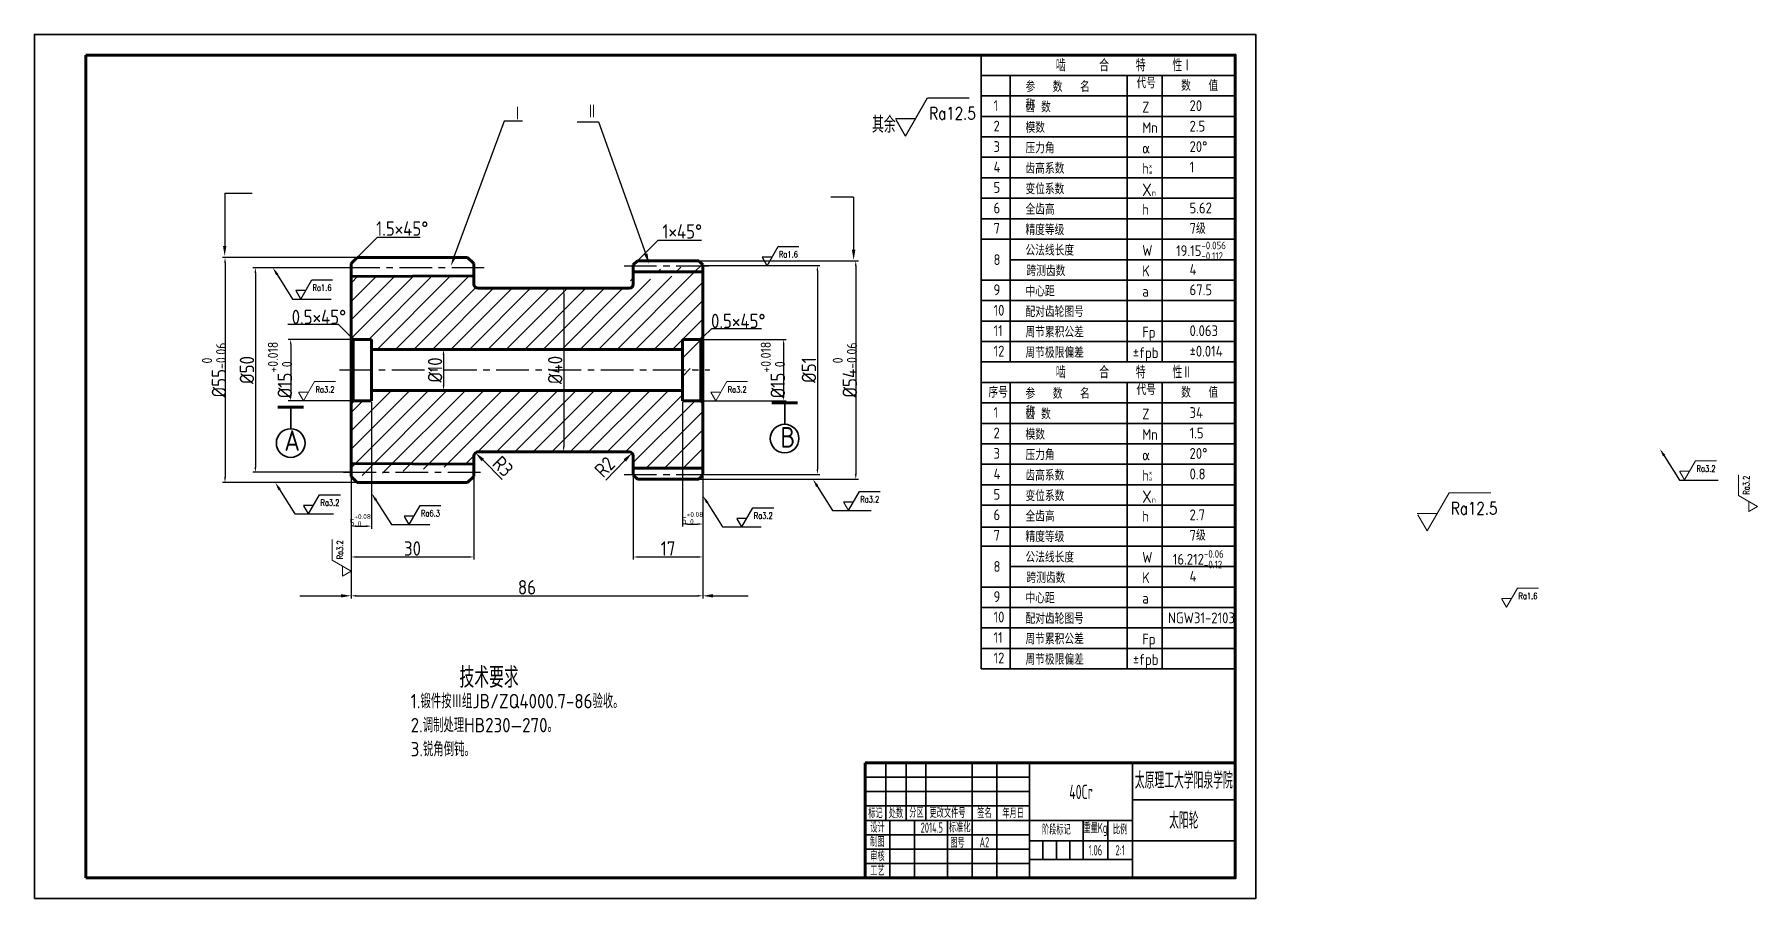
# Model space of a CAD drawing. Header units: millimetres. Extents: x -127 to 1462, y -19 to 409.
# Drawn here: x 624 to 1462, y -19 to 401 of the extents above; entities that cross this region are included whole.
import ezdxf
from ezdxf import colors
from ezdxf.entities.mleader import LeaderData, LeaderLine
from ezdxf.math import Vec2, Vec3

# ---------------------------------------------------------------- set-up
doc = ezdxf.new("R2010")
doc.units = ezdxf.units.MM
doc.header["$LTSCALE"] = 0.5
doc.linetypes.add('CENTER', pattern=[50.8, 31.75, -6.35, 6.35, -6.35])
for name, color, linetype in [('2细线层', 4, 'Continuous'), ('中心线', 1, 'CENTER'), ('剖面线', 2, 'Continuous'), ('标注线', 3, 'Continuous'), ('细实线层', 7, 'Continuous')]:
    doc.layers.add(name, color=color, linetype=linetype)
for name, color, linetype, lineweight in [('图层2', 7, 'Continuous', 9), ('粗实线', 6, 'Continuous', 70), ('细实线', 6, 'Continuous', 35), ('轮廓', 7, 'Continuous', 50)]:
    doc.layers.add(name, color=color, linetype=linetype, lineweight=lineweight)
doc.styles.add('biaozhu', font='gbenor.shx', dxfattribs={"height": 3.5, "bigfont": 'gbcbig.shx'})
doc.styles.add('gbcbig1', font='gbenor.shx', dxfattribs={"width": 0.7, "height": 5, "bigfont": 'gbcbig.shx'})
doc.styles.add('TH_GBDIM', font='romans.shx', dxfattribs={"width": 0.8, "bigfont": 'gbcbig.shx'})
doc.dimstyles.new('ISO-25', dxfattribs={"dimtxt": 3.5, "dimasz": 2.5, "dimexe": 1.25, "dimexo": 0.625, "dimtad": 1, "dimtxsty": 'biaozhu', "dimcen": 2.5, "dimadec": 0, "dimazin": 0, "dimtfac": 1, "dimtmove": 0, "dimatfit": 3, "dimfxl": 1, "dimarcsym": 0})
pattern_1 = [(45, (539.084, -146.5976), (-4.49013, 4.49013), [])]

# ---------------------------------------------------------------- blocks, each defined once
blk = doc.blocks.new('*D1')
at = {"layer": 'Defpoints', "color": 0, "transparency": 16777216}
for p in [(822.65, 248.37), (822.65, 228.48), (822.72, 228.48)]:
    blk.add_point(p, dxfattribs=at)
at = {"layer": '标注线', "color": 0, "lineweight": -2, "transparency": 16777216}
for p, q in [((822.72, 245.87), (822.72, 230.98)), ((823.27, 248.37), (823.97, 248.37)), ((823.27, 228.48), (823.97, 228.48))]:
    blk.add_line(p, q, dxfattribs=at)
at = {"layer": '标注线', "color": 0, "transparency": 16777216}
for points in [[(822.3, 245.87), (823.13, 245.87), (822.72, 248.37)], [(822.3, 230.98), (823.13, 230.98), (822.72, 228.48)]]:
    blk.add_solid(points, dxfattribs=at)
at = {"layer": '标注线', "color": 0, "transparency": 16777216, "insert": (818.59, 238.42), "char_height": 3.5, "attachment_point": 5, "rotation": 90, "style": 'biaozhu'}
blk.add_mtext('{\\H2x;%%C10}', dxfattribs=at)
blk = doc.blocks.new('*D2')
at = {"layer": 'Defpoints', "color": 0, "transparency": 16777216}
for p in [(885.55, 278.15), (881.14, 198.63), (885.55, 198.63)]:
    blk.add_point(p, dxfattribs=at)
at = {"layer": '标注线', "color": 0, "lineweight": -2, "transparency": 16777216}
for p, q in [((884.92, 278.15), (879.89, 278.15)), ((881.14, 275.65), (881.14, 201.13)), ((884.92, 198.63), (879.89, 198.63))]:
    blk.add_line(p, q, dxfattribs=at)
at = {"layer": '标注线', "color": 0, "transparency": 16777216}
for points in [[(880.72, 275.65), (881.55, 275.65), (881.14, 278.15)], [(880.72, 201.13), (881.55, 201.13), (881.14, 198.63)]]:
    blk.add_solid(points, dxfattribs=at)
at = {"layer": '标注线', "color": 0, "transparency": 16777216, "insert": (877.01, 238.39), "char_height": 3.5, "attachment_point": 5, "rotation": 90, "style": 'biaozhu'}
blk.add_mtext('{\\H2x;%%C40}', dxfattribs=at)
blk = doc.blocks.new('*D3')
at = {"layer": 'Defpoints', "color": 0, "transparency": 16777216}
for p in [(780.77, 293.1), (716.43, 183.67), (780.77, 183.67)]:
    blk.add_point(p, dxfattribs=at)
at = {"layer": '标注线', "color": 0, "lineweight": -2, "transparency": 16777216}
for p, q in [((780.15, 293.1), (715.18, 293.1)), ((716.43, 290.6), (716.43, 186.17)), ((780.15, 183.67), (715.18, 183.67))]:
    blk.add_line(p, q, dxfattribs=at)
at = {"layer": '标注线', "color": 0, "transparency": 16777216}
for points in [[(716.01, 290.6), (716.84, 290.6), (716.43, 293.1)], [(716.01, 186.17), (716.84, 186.17), (716.43, 183.67)]]:
    blk.add_solid(points, dxfattribs=at)
at = {"layer": '标注线', "color": 0, "transparency": 16777216, "insert": (711.11, 238.39), "char_height": 3.5, "attachment_point": 5, "rotation": 90, "style": 'biaozhu'}
blk.add_mtext('{\\H2x;%%C55\\H0.7x;\\S 0^ -0.06;}', dxfattribs=at)
blk = doc.blocks.new('*D4')
at = {"layer": 'Defpoints', "color": 0, "transparency": 16777216}
for p in [(777.77, 288.13), (731.21, 188.68), (777.77, 188.68)]:
    blk.add_point(p, dxfattribs=at)
at = {"layer": '标注线', "color": 0, "lineweight": -2, "transparency": 16777216}
for p, q in [((777.15, 288.13), (729.96, 288.13)), ((731.21, 285.63), (731.21, 191.18)), ((777.15, 188.68), (729.96, 188.68))]:
    blk.add_line(p, q, dxfattribs=at)
at = {"layer": '标注线', "color": 0, "transparency": 16777216}
for points in [[(730.8, 285.63), (731.63, 285.63), (731.21, 288.13)], [(730.8, 191.18), (731.63, 191.18), (731.21, 188.68)]]:
    blk.add_solid(points, dxfattribs=at)
at = {"layer": '标注线', "color": 0, "transparency": 16777216, "insert": (727.09, 238.41), "char_height": 3.5, "attachment_point": 5, "rotation": 90, "style": 'biaozhu'}
blk.add_mtext('{\\H2x;%%C50}', dxfattribs=at)
blk = doc.blocks.new('*D5')
at = {"layer": 'Defpoints', "color": 0, "transparency": 16777216}
for p in [(778.76, 253.31), (748.37, 223.47), (778.76, 223.47)]:
    blk.add_point(p, dxfattribs=at)
at = {"layer": '标注线', "color": 0, "lineweight": -2, "transparency": 16777216}
for p, q in [((778.14, 253.31), (747.12, 253.31)), ((748.37, 250.81), (748.37, 225.97)), ((778.14, 223.47), (747.12, 223.47))]:
    blk.add_line(p, q, dxfattribs=at)
at = {"layer": '标注线', "color": 0, "transparency": 16777216}
for points in [[(747.95, 250.81), (748.79, 250.81), (748.37, 253.31)], [(747.95, 225.97), (748.79, 225.97), (748.37, 223.47)]]:
    blk.add_solid(points, dxfattribs=at)
at = {"layer": '标注线', "color": 0, "transparency": 16777216, "insert": (743.15, 238.39), "char_height": 3.5, "attachment_point": 5, "rotation": 90, "style": 'biaozhu'}
blk.add_mtext('{\\H2x;%%C15\\H0.7x;\\S+0.018^  0;}', dxfattribs=at)
blk = doc.blocks.new('*D6')
at = {"layer": 'Defpoints', "color": 0, "transparency": 16777216}
for p in [(777.77, 186.67), (837.46, 186.67), (837.46, 147.51)]:
    blk.add_point(p, dxfattribs=at)
at = {"layer": '标注线', "color": 0, "lineweight": -2, "transparency": 16777216}
for p, q in [((777.77, 186.05), (777.77, 146.26)), ((837.46, 186.05), (837.46, 146.26)), ((780.27, 147.51), (834.96, 147.51))]:
    blk.add_line(p, q, dxfattribs=at)
at = {"layer": '标注线', "color": 0, "transparency": 16777216}
for points in [[(780.27, 147.93), (780.27, 147.1), (777.77, 147.51)], [(834.96, 147.93), (834.96, 147.1), (837.46, 147.51)]]:
    blk.add_solid(points, dxfattribs=at)
at = {"layer": '标注线', "color": 0, "transparency": 16777216, "insert": (807.62, 151.64), "char_height": 3.5, "attachment_point": 5, "style": 'biaozhu'}
blk.add_mtext('{\\H2x;30}', dxfattribs=at)
blk = doc.blocks.new('*D7')
at = {"layer": 'Defpoints', "color": 0, "transparency": 16777216}
for p in [(787.72, 223.47), (777.77, 186.67), (787.72, 162.5)]:
    blk.add_point(p, dxfattribs=at)
at = {"layer": '标注线', "color": 0, "lineweight": -2, "transparency": 16777216}
for p, q in [((787.72, 222.84), (787.72, 161.25)), ((777.77, 186.05), (777.77, 161.25)), ((780.27, 162.5), (785.22, 162.5))]:
    blk.add_line(p, q, dxfattribs=at)
at = {"layer": '标注线', "color": 0, "transparency": 16777216}
for points in [[(780.27, 162.92), (780.27, 162.09), (777.77, 162.5)], [(785.22, 162.92), (785.22, 162.09), (787.72, 162.5)]]:
    blk.add_solid(points, dxfattribs=at)
at = {"layer": '标注线', "color": 0, "transparency": 16777216, "insert": (782.26, 165.43), "char_height": 3.5, "attachment_point": 5, "style": 'biaozhu'}
blk.add_mtext('5{\\H0.7x;\\S+0.08^  0;}', dxfattribs=at)
blk = doc.blocks.new('*D8')
at = {"layer": 'Defpoints', "color": 0, "transparency": 16777216}
for p in [(777.77, 186.67), (948.84, 187.27), (948.84, 128.64)]:
    blk.add_point(p, dxfattribs=at)
at = {"layer": '标注线', "color": 0, "lineweight": -2, "transparency": 16777216}
for p, q in [((777.77, 186.05), (777.77, 127.39)), ((948.84, 186.65), (948.84, 127.39)), ((780.27, 128.64), (946.34, 128.64))]:
    blk.add_line(p, q, dxfattribs=at)
at = {"layer": '标注线', "color": 0, "transparency": 16777216}
for points in [[(780.27, 129.06), (780.27, 128.22), (777.77, 128.64)], [(946.34, 129.06), (946.34, 128.22), (948.84, 128.64)]]:
    blk.add_solid(points, dxfattribs=at)
at = {"layer": '标注线', "color": 0, "transparency": 16777216, "insert": (863.3, 132.77), "char_height": 3.5, "attachment_point": 5, "style": 'biaozhu'}
blk.add_mtext('{\\H2x;86}', dxfattribs=at)
blk = doc.blocks.new('*D9')
at = {"layer": 'Defpoints', "color": 0, "transparency": 16777216}
for p in [(915, 187.66), (948.84, 187.27), (948.84, 147.51)]:
    blk.add_point(p, dxfattribs=at)
at = {"layer": '标注线', "color": 0, "lineweight": -2, "transparency": 16777216}
for p, q in [((915, 187.03), (915, 146.26)), ((948.84, 186.65), (948.84, 146.26)), ((917.5, 147.51), (946.34, 147.51))]:
    blk.add_line(p, q, dxfattribs=at)
at = {"layer": '标注线', "color": 0, "transparency": 16777216}
for points in [[(917.5, 147.93), (917.5, 147.1), (915, 147.51)], [(946.34, 147.93), (946.34, 147.1), (948.84, 147.51)]]:
    blk.add_solid(points, dxfattribs=at)
at = {"layer": '标注线', "color": 0, "transparency": 16777216, "insert": (931.92, 151.64), "char_height": 3.5, "attachment_point": 5, "style": 'biaozhu'}
blk.add_mtext('{\\H2x;17}', dxfattribs=at)
blk = doc.blocks.new('*D10')
at = {"layer": 'Defpoints', "color": 0, "transparency": 16777216}
for p in [(938.89, 223.47), (948.84, 187.27), (948.84, 163.53)]:
    blk.add_point(p, dxfattribs=at)
at = {"layer": '标注线', "color": 0, "lineweight": -2, "transparency": 16777216}
for p, q in [((938.89, 222.84), (938.89, 162.28)), ((948.84, 186.65), (948.84, 162.28)), ((941.39, 163.53), (946.34, 163.53))]:
    blk.add_line(p, q, dxfattribs=at)
at = {"layer": '标注线', "color": 0, "transparency": 16777216}
for points in [[(941.39, 163.95), (941.39, 163.12), (938.89, 163.53)], [(946.34, 163.95), (946.34, 163.12), (948.84, 163.53)]]:
    blk.add_solid(points, dxfattribs=at)
at = {"layer": '标注线', "color": 0, "transparency": 16777216, "insert": (943.91, 166.46), "char_height": 3.5, "attachment_point": 5, "style": 'biaozhu'}
blk.add_mtext('5{\\H0.7x;\\S+0.08^  0;}', dxfattribs=at)
blk = doc.blocks.new('*D11')
at = {"layer": 'Defpoints', "color": 0, "transparency": 16777216}
for p in [(946.82, 291.48), (946.82, 185.3), (1023.2, 185.3)]:
    blk.add_point(p, dxfattribs=at)
at = {"layer": '标注线', "color": 0, "lineweight": -2, "transparency": 16777216}
for p, q in [((947.45, 291.48), (1024.45, 291.48)), ((1023.2, 288.98), (1023.2, 187.8)), ((947.45, 185.3), (1024.45, 185.3))]:
    blk.add_line(p, q, dxfattribs=at)
at = {"layer": '标注线', "color": 0, "transparency": 16777216}
for points in [[(1022.78, 288.98), (1023.62, 288.98), (1023.2, 291.48)], [(1022.78, 187.8), (1023.62, 187.8), (1023.2, 185.3)]]:
    blk.add_solid(points, dxfattribs=at)
at = {"layer": '标注线', "color": 0, "transparency": 16777216, "insert": (1017.89, 238.39), "char_height": 3.5, "attachment_point": 5, "rotation": 90, "style": 'biaozhu'}
blk.add_mtext('{\\H2x;%%C54\\H0.7x;\\S 0^ -0.06;}', dxfattribs=at)
blk = doc.blocks.new('*D12')
at = {"layer": 'Defpoints', "color": 0, "transparency": 16777216}
for p in [(948.84, 289.12), (948.84, 187.66), (1004.54, 187.66)]:
    blk.add_point(p, dxfattribs=at)
at = {"layer": '标注线', "color": 0, "lineweight": -2, "transparency": 16777216}
for p, q in [((949.46, 289.12), (1005.79, 289.12)), ((1004.54, 286.62), (1004.54, 190.16)), ((949.46, 187.66), (1005.79, 187.66))]:
    blk.add_line(p, q, dxfattribs=at)
at = {"layer": '标注线', "color": 0, "transparency": 16777216}
for points in [[(1004.12, 286.62), (1004.96, 286.62), (1004.54, 289.12)], [(1004.12, 190.16), (1004.96, 190.16), (1004.54, 187.66)]]:
    blk.add_solid(points, dxfattribs=at)
at = {"layer": '标注线', "color": 0, "transparency": 16777216, "insert": (1000.41, 238.39), "char_height": 3.5, "attachment_point": 5, "rotation": 90, "style": 'biaozhu'}
blk.add_mtext('{\\H2x;%%C51}', dxfattribs=at)
blk = doc.blocks.new('*D13')
at = {"layer": 'Defpoints', "color": 0, "transparency": 16777216}
for p in [(947.85, 253.31), (947.85, 223.47), (988.1, 223.47)]:
    blk.add_point(p, dxfattribs=at)
at = {"layer": '标注线', "color": 0, "lineweight": -2, "transparency": 16777216}
for p, q in [((948.47, 253.31), (989.35, 253.31)), ((988.1, 250.81), (988.1, 225.97)), ((948.47, 223.47), (989.35, 223.47))]:
    blk.add_line(p, q, dxfattribs=at)
at = {"layer": '标注线', "color": 0, "transparency": 16777216}
for points in [[(987.69, 250.81), (988.52, 250.81), (988.1, 253.31)], [(987.69, 225.97), (988.52, 225.97), (988.1, 223.47)]]:
    blk.add_solid(points, dxfattribs=at)
at = {"layer": '标注线', "color": 0, "transparency": 16777216, "insert": (982.88, 238.39), "char_height": 3.5, "attachment_point": 5, "rotation": 90, "style": 'biaozhu'}
blk.add_mtext('{\\H2x;%%C15\\H0.7x;\\S+0.018^  0;}', dxfattribs=at)
blk = doc.blocks.new('000')
at = {"layer": '图层2'}
for p, q in [((0, 0), (7.1, 12.4)), ((7.1, 12.4), (20.6, 12.4)), ((-3, 5.2), (-3.2, 5.6)), ((-3.2, 5.6), (3.2, 5.6)), ((0, 0), (-3, 5.2))]:
    blk.add_line(p, q, dxfattribs=at)
at = {"layer": '细实线层', "insert": (7.7, 9.3), "char_height": 4, "attachment_point": 1, "style": 'TH_GBDIM'}
blk.add_mtext_dynamic_manual_height_columns('Ra3.2', width=13.074, gutter_width=25, heights=[0], dxfattribs=at)

msp = doc.modelspace()

# ---------------------------------------------------------------- hatches: boundary and pattern name
at = {"layer": '剖面线'}
h = msp.add_hatch(dxfattribs=at)
h.set_pattern_fill('ANSI31', color=256, scale=2)
h.set_pattern_definition(pattern_1)
edge = h.paths.add_edge_path()
edge.add_line((837.464, 284.144), (777.774, 283.932))
edge.add_line((777.774, 290.106), (777.774, 254.334))
edge.add_line((777.774, 254.334), (778.762, 253.31))
edge.add_line((778.762, 253.31), (787.722, 253.31))
edge.add_line((787.722, 253.31), (787.722, 248.372))
edge.add_line((787.722, 248.372), (938.888, 248.372))
edge.add_line((938.888, 253.1), (938.888, 228.476))
edge.add_line((947.848, 253.31), (938.888, 253.31))
edge.add_line((947.848, 253.31), (948.836, 254.334))
edge.add_line((948.836, 289.506), (948.836, 254.334))
edge.add_line((915.004, 286.084), (948.836, 286.084))
edge.add_line((914.968, 281.392), (914.968, 280.146))
edge.add_line((914.968, 281.392), (915.004, 289.506))
edge.add_arc((912.968, 280.146), 2, 270, 360)
edge.add_line((911.018, 278.146), (912.968, 278.146))
edge.add_line((843.426, 278.146), (911.018, 278.146))
edge.add_line((843.426, 278.146), (839.478, 278.146))
edge.add_arc((839.478, 280.146), 2, 180.203496, 270)
edge.add_line((837.464, 284.144), (837.478, 280.139))
h = msp.add_hatch(dxfattribs=at)
h.set_pattern_fill('ANSI31', color=256, scale=2)
h.set_pattern_definition(pattern_1)
edge = h.paths.add_edge_path()
edge.add_line((787.722, 228.476), (787.722, 223.466))
edge.add_line((787.722, 223.466), (778.762, 223.466))
edge.add_line((778.762, 223.466), (777.774, 222.514))
edge.add_line((777.774, 222.514), (777.774, 186.672))
edge.add_line((837.464, 192.634), (777.774, 192.916))
edge.add_line((837.464, 192.634), (837.464, 196.62))
edge.add_arc((839.464, 196.62), 2, 90.151328, 180)
edge.add_line((843.426, 198.63), (839.459, 198.62))
edge.add_line((843.426, 198.63), (911.018, 198.63))
edge.add_line((911.018, 198.63), (912.966, 198.63))
edge.add_arc((912.966, 196.63), 2, 0.071278, 90)
edge.add_line((914.968, 195.42), (914.966, 196.633))
edge.add_line((915.004, 187.27), (914.968, 195.42))
edge.add_line((915.004, 190.692), (948.836, 190.692))
edge.add_line((948.836, 222.514), (948.836, 190.692))
edge.add_line((947.848, 223.466), (948.836, 222.514))
edge.add_line((938.888, 223.466), (947.848, 223.466))
edge.add_line((938.888, 228.476), (938.888, 223.466))
edge.add_line((938.888, 228.476), (787.722, 228.476))

# ---------------------------------------------------------------- linework, layer by layer
at = {"layer": '中心线'}
for p, q in [((842.544, 288.13), (773.188, 288.13)), ((910.488, 289.118), (954.128, 289.118)), ((772.164, 238.424), (952.258, 238.424)), ((773.998, 188.682), (841.168, 188.682)), ((910.488, 187.658), (955.186, 187.658))]:
    msp.add_line(p, q, dxfattribs=at)
at = {"layer": '图层2'}
for p, q in [((1301.159, 160.184), (1311.863, 178.747)), ((1311.863, 178.747), (1332.113, 178.747)), ((1019.623, 170.062), (1017.353, 173.998)), ((1296.295, 168.622), (1306.025, 168.622)), ((1301.159, 160.184), (1296.62, 168.057)), ((1337.305, 127.303), (1342.17, 127.303)), ((1339.737, 123.084), (1337.468, 127.021)), ((1339.737, 123.084), (1345.089, 132.366)), ((1345.089, 132.366), (1355.214, 132.366))]:
    msp.add_line(p, q, dxfattribs=at)
at = {"layer": '标注线'}
for p, q in [((1047.451, 352.145), (1058.154, 370.708)), ((1058.154, 370.708), (1078.404, 370.708)), ((1042.586, 360.583), (1052.316, 360.583)), ((852.174, 359.392), (827.921, 293.722)), ((861.1, 359.392), (852.174, 359.392)), ((887.734, 359.004), (898.106, 359.004)), ((898.106, 359.004), (921.143, 294.727)), ((1047.451, 352.145), (1042.911, 360.018)), ((716.284, 324.327), (716.284, 298.74)), ((716.284, 324.327), (729.584, 324.327)), ((1011.195, 322.404), (1011.072, 322.404)), ((1022.158, 322.404), (1011.195, 322.404)), ((1022.158, 322.404), (1022.158, 296.818)), ((780.772, 293.104), (790.58, 302.946)), ((790.58, 302.946), (811.288, 302.946)), ((916.98, 291.482), (927.034, 301.536)), ((927.034, 301.536), (948.201, 301.536)), ((977.616, 293.337), (982.481, 293.337)), ((980.048, 289.118), (985.4, 298.4)), ((985.4, 298.4), (995.525, 298.4)), ((980.048, 289.118), (977.779, 293.055)), ((750.796, 277.131), (755.661, 277.131)), ((753.229, 272.912), (750.959, 276.849)), ((753.229, 272.912), (758.581, 282.193)), ((758.581, 282.193), (768.706, 282.193)), ((756.015, 260.508), (746.972, 260.508)), ((771.564, 260.508), (756.015, 260.508)), ((777.774, 254.334), (771.564, 260.508)), ((948.836, 254.334), (953.174, 258.638)), ((953.174, 258.638), (968.657, 258.638)), ((968.657, 258.638), (977.405, 258.638)), ((851.207, 185.243), (841.773, 194.665)), ((901.574, 184.926), (910.887, 194.468)), ((757.081, 168.437), (762.433, 177.719)), ((762.433, 177.719), (772.558, 177.719)), ((1019.623, 170.062), (1024.975, 179.343)), ((1024.975, 179.343), (1035.1, 179.343)), ((754.649, 172.656), (759.514, 172.656)), ((757.081, 168.437), (754.812, 172.374)), ((805.995, 163.263), (811.347, 172.544)), ((811.347, 172.544), (821.472, 172.544)), ((967.832, 162.097), (973.184, 171.379)), ((973.184, 171.379), (983.309, 171.379)), ((1017.191, 174.28), (1022.056, 174.28)), ((803.563, 167.481), (808.428, 167.481)), ((805.995, 163.263), (803.725, 167.199)), ((965.4, 166.316), (970.265, 166.316)), ((967.832, 162.097), (965.563, 166.034)), ((752.891, 128.64), (772.774, 128.64)), ((953.836, 128.64), (970.884, 128.64))]:
    msp.add_line(p, q, dxfattribs=at)
for points in [[(717.117, 298.74), (715.451, 298.74), (716.284, 293.74)], [(828.899, 293.345), (827.349, 293.959), (826.283, 289.003)], [(921.938, 294.976), (920.346, 294.481), (922.625, 289.954)], [(1022.991, 296.818), (1021.325, 296.818), (1022.158, 291.818)], [(842.362, 195.255), (841.184, 194.075), (838.235, 198.198)], [(910.291, 195.05), (911.483, 193.885), (914.38, 198.045)], [(772.774, 129.474), (772.774, 127.807), (777.774, 128.64)], [(953.836, 127.807), (953.836, 129.474), (948.836, 128.64)]]:
    msp.add_solid(points, dxfattribs=at)
at = {"layer": '粗实线'}
for p, q in [((648.758, 391.497), (648.758, -8.503)), ((777.774, 290.106), (780.772, 293.104)), ((777.774, 283.932), (777.774, 290.106)), ((777.774, 290.106), (777.774, 254.334)), ((780.772, 293.104), (834.43, 293.104)), ((834.43, 293.104), (837.464, 290.106)), ((837.464, 290.106), (837.464, 284.144)), ((914.968, 281.392), (915.004, 289.506)), ((915.004, 289.506), (916.98, 291.482)), ((915.004, 286.084), (948.836, 286.084)), ((916.98, 291.482), (946.824, 291.482)), ((946.824, 291.482), (948.836, 289.506)), ((948.836, 289.506), (948.836, 254.334)), ((837.464, 284.144), (777.774, 283.932)), ((837.464, 284.144), (837.478, 280.139)), ((843.426, 278.146), (839.478, 278.146)), ((843.426, 278.146), (911.018, 278.146)), ((911.018, 278.146), (912.968, 278.146)), ((914.968, 281.392), (914.968, 280.146)), ((777.774, 254.334), (778.762, 253.31)), ((777.774, 254.334), (777.774, 222.514)), ((778.762, 253.31), (787.722, 253.31)), ((778.762, 223.466), (778.762, 253.31)), ((787.722, 253.31), (787.722, 248.372)), ((947.848, 253.31), (938.888, 253.31)), ((938.888, 253.31), (938.888, 253.1)), ((938.888, 253.1), (938.888, 228.476)), ((947.848, 253.31), (948.836, 254.334)), ((947.848, 223.466), (947.848, 253.31)), ((948.836, 254.334), (948.836, 222.514)), ((787.722, 248.372), (938.888, 248.372)), ((787.722, 248.372), (787.722, 228.476)), ((787.722, 228.476), (938.888, 228.476)), ((787.722, 228.476), (787.722, 223.466)), ((938.888, 228.476), (938.888, 223.466)), ((742.108, 220.29), (754.632, 220.29)), ((778.762, 223.466), (777.774, 222.514)), ((777.774, 222.514), (777.774, 186.672)), ((787.722, 223.466), (778.762, 223.466)), ((938.888, 223.466), (947.848, 223.466)), ((947.848, 223.466), (948.836, 222.514)), ((948.836, 222.514), (948.836, 190.692)), ((982.35, 222.46), (994.872, 222.46)), ((837.464, 192.634), (777.774, 192.916)), ((837.464, 192.634), (837.464, 196.62)), ((843.426, 198.63), (839.459, 198.62)), ((843.426, 198.63), (911.018, 198.63)), ((911.018, 198.63), (912.966, 198.63)), ((914.968, 195.42), (914.966, 196.633)), ((915.004, 187.27), (914.968, 195.42)), ((777.774, 186.672), (780.772, 183.672)), ((834.43, 183.672), (837.464, 186.672)), ((837.464, 186.672), (837.464, 192.634)), ((915.004, 190.692), (948.836, 190.692)), ((916.98, 185.296), (915.004, 187.27)), ((946.824, 185.296), (916.98, 185.296)), ((948.836, 187.27), (946.824, 185.296)), ((948.836, 190.692), (948.836, 187.27)), ((780.772, 183.672), (834.43, 183.672)), ((1027.758, -8.503), (1027.758, 47.497)), ((1027.758, 47.497), (1207.758, 47.497)), ((1207.758, 47.497), (1207.758, -8.503)), ((1207.758, -8.503), (1027.758, -8.503))]:
    msp.add_line(p, q, dxfattribs=at)
at = {"layer": '粗实线', "color": 0}
for p, q in [((1027.758, 47.497), (1207.758, 47.497)), ((1027.758, -8.503), (1027.758, 47.497))]:
    msp.add_line(p, q, dxfattribs=at)
at = {"layer": '粗实线'}
msp.add_lwpolyline([(648.758, -8.503), (1207.758, -8.503), (1207.758, 391.497), (648.758, 391.497)], dxfattribs=at)
for centre, start, end in [((839.478, 280.146), 180.203496, 270), ((912.968, 280.146), 270, 0), ((839.464, 196.62), 90.151328, 180), ((912.966, 196.63), 0.071278, 90)]:
    msp.add_arc(centre, 2, start, end, dxfattribs=at)
at = {"layer": '细实线'}
for p, q in [((1084.144, 391.497), (1084.144, 93.153)), ((1084.144, 381.522), (1207.758, 381.522)), ((1098.352, 381.522), (1098.352, 242.325)), ((1155.184, 381.522), (1155.184, 242.298)), ((1172.224, 381.522), (1172.224, 242.298)), ((1084.144, 371.599), (1207.758, 371.599)), ((1084.144, 361.651), (1207.758, 361.651)), ((1084.144, 351.703), (1207.758, 351.703)), ((1084.144, 341.781), (1207.758, 341.781)), ((1084.144, 331.806), (1207.758, 331.806)), ((1084.144, 321.885), (1207.758, 321.885)), ((1084.144, 311.935), (1207.758, 311.935)), ((1084.144, 301.987), (1207.758, 301.987)), ((1098.352, 292.012), (1207.758, 292.012)), ((1084.144, 282.091), (1207.758, 282.091)), ((1084.144, 272.143), (1207.758, 272.143)), ((1084.144, 262.221), (1207.758, 262.221)), ((1084.144, 252.273), (1207.758, 252.273)), ((1084.144, 242.325), (1207.758, 242.325)), ((1084.144, 232.375), (1207.758, 232.375)), ((1098.352, 232.375), (1098.352, 93.153)), ((1155.184, 93.153), (1155.184, 232.375)), ((1172.224, 232.375), (1172.224, 93.153)), ((748.37, 220.29), (748.388, 209.848)), ((988.628, 222.442), (988.628, 212.036)), ((1084.144, 222.427), (1207.758, 222.427)), ((1084.144, 212.479), (1207.758, 212.479)), ((1084.144, 202.557), (1207.758, 202.557)), ((1084.144, 192.582), (1207.758, 192.582)), ((1084.144, 182.634), (1207.758, 182.634)), ((1084.144, 172.713), (1207.758, 172.713)), ((1207.758, 162.061), (1084.144, 162.061)), ((1084.144, 152.842), (1207.758, 152.842)), ((1098.352, 142.867), (1207.758, 142.867)), ((1084.144, 132.919), (1207.758, 132.919)), ((1084.144, 122.997), (1207.758, 122.997)), ((1084.144, 113.049), (1207.758, 113.049)), ((1084.144, 103.074), (1207.758, 103.074)), ((1084.144, 93.153), (1207.758, 93.153)), ((1037.758, 47.497), (1037.758, 19.497)), ((1047.758, 47.497), (1047.758, 19.497)), ((1057.335, 47.497), (1057.335, 19.497)), ((1079.758, 47.497), (1079.758, -8.503)), ((1091.758, 47.497), (1091.758, -8.503)), ((1107.758, 26.497), (1107.758, 47.497)), ((1107.758, 47.497), (1107.758, -8.503)), ((1157.758, 47.497), (1157.758, -8.503)), ((1027.758, 40.497), (1107.758, 40.497)), ((1107.758, 40.497), (1107.758, 33.497)), ((1107.758, 33.497), (1027.758, 33.497)), ((1027.758, 26.497), (1107.758, 26.497)), ((1157.758, 29.497), (1207.758, 29.497)), ((1027.758, 19.497), (1157.758, 19.497)), ((1039.758, 19.497), (1039.758, -8.503)), ((1051.758, 19.497), (1051.758, -8.503)), ((1067.758, 19.497), (1067.758, -8.503)), ((1133.758, 19.497), (1133.758, 0.497)), ((1145.758, 19.497), (1145.758, 0.497)), ((1027.758, 12.497), (1107.758, 12.497)), ((1107.758, 9.497), (1207.758, 9.497)), ((1114.258, 9.497), (1114.258, 0.497)), ((1120.758, 9.497), (1120.758, 0.497)), ((1127.258, 9.497), (1127.258, 0.497)), ((1027.758, 5.497), (1107.758, 5.497)), ((1107.758, 0.497), (1157.758, 0.497)), ((1027.758, -1.503), (1107.758, -1.503))]:
    msp.add_line(p, q, dxfattribs=at)
at = {"layer": '细实线', "color": 0}
for p, q in [((1037.758, 47.497), (1037.758, 19.497)), ((1047.758, 47.497), (1047.758, 19.497)), ((1079.758, 47.497), (1079.758, 19.497)), ((1091.758, 47.497), (1091.758, 19.497)), ((1027.758, 40.497), (1107.758, 40.497)), ((1027.758, 33.497), (1107.758, 33.497)), ((1027.758, 26.497), (1107.758, 26.497)), ((1039.758, -8.503), (1039.758, 19.497)), ((1051.758, -8.503), (1051.758, 19.497)), ((1067.758, -8.503), (1067.758, 19.497)), ((1079.758, -8.503), (1079.758, 19.497)), ((1091.758, -8.503), (1091.758, 19.497)), ((1133.758, 19.497), (1133.758, 0.497)), ((1145.758, 19.497), (1145.758, 0.497)), ((1027.758, 12.497), (1107.758, 12.497)), ((1107.758, 9.497), (1157.758, 9.497)), ((1114.258, 9.497), (1114.258, 0.497)), ((1120.758, 9.497), (1120.758, 0.497)), ((1127.258, 9.497), (1127.258, 0.497)), ((1027.758, 5.497), (1107.758, 5.497)), ((1107.758, 0.497), (1157.758, 0.497)), ((1027.758, -1.503), (1107.758, -1.503))]:
    msp.add_line(p, q, dxfattribs=at)
at = {"layer": '细实线', "color": 0, "lineweight": 25}
for p, q in [((1107.758, 47.497), (1107.758, 19.497)), ((1157.758, -8.503), (1157.758, 47.497)), ((1207.758, 29.497), (1157.758, 29.497)), ((1027.758, 19.497), (1157.758, 19.497)), ((1207.758, 9.497), (1157.758, 9.497))]:
    msp.add_line(p, q, dxfattribs=at)
at = {"layer": '细实线'}
msp.add_lwpolyline([(623.758, -18.503), (1217.758, -18.503), (1217.758, 401.497), (623.758, 401.497)], close=True, dxfattribs=at)
for centre, radius in [((748.369, 202.875), 6.974), ((988.597, 205.08), 6.957)]:
    msp.add_circle(centre, radius, dxfattribs=at)
at = {"layer": '轮廓', "color": 0, "lineweight": 25}
msp.add_line((1107.758, -8.503), (1107.758, 19.497), dxfattribs=at)
at = {"layer": '轮廓', "color": 0}
msp.add_line((1207.758, -8.503), (1027.758, -8.503), dxfattribs=at)

# ---------------------------------------------------------------- block references
at = {"layer": '标注线', "xscale": 0.75, "yscale": 0.75, "zscale": 0.75}
for p in [(754.662, 223.466), (955.134, 223.466), (1426.315, 184.965)]:
    msp.add_blockref('000', p, dxfattribs=at)
at = {"layer": '标注线', "xscale": 0.75, "yscale": 0.75, "zscale": 0.75, "rotation": 90}
for p in [(1461.779, 172.016), (777.774, 140.574)]:
    msp.add_blockref('000', p, dxfattribs=at)

# ---------------------------------------------------------------- texts
at = {"layer": '标注线', "attachment_point": 1}
for s, width, gutter_width, insert, char_height, style in [('Ⅰ', 19.14986, 17.5, (856.126, 366.518), 7, 'biaozhu'), ('Ⅱ', 21.02729, 17.5, (892.332, 367.508), 7, 'biaozhu'), ('其余', 70.52357, 17.5, (1031.085, 361.703), 8, 'biaozhu'), ('Ra12.5', 13.07369, 25, (1058.953, 366.142), 6, 'TH_GBDIM'), ('1.5×45%%D', 24.45277, 17.5, (789.909, 310.649), 7, 'biaozhu'), ('1×45%%D', 22.63641, 17.5, (929.151, 309.282), 7, 'biaozhu'), ('Ra1.6', 13.07369, 25, (985.8, 296.117), 3, 'TH_GBDIM'), ('Ra1.6', 13.07369, 25, (758.98, 279.911), 3, 'TH_GBDIM'), ('0.5×45%%D', 42.56439, 17.5, (748.852, 267.703), 7, 'biaozhu'), ('0.5×45%%D', 42.56439, 17.5, (952.789, 265.745), 7, 'biaozhu'), ('B', 53.2397, 17.5, (986.523, 210.679), 10, 'biaozhu'), ('A', 43.53642, 17.5, (745.248, 209.072), 10, 'biaozhu'), ('Ra3.2', 13.07369, 25, (1025.374, 177.06), 3, 'TH_GBDIM'), ('Ra3.2', 13.07369, 25, (762.833, 175.436), 3, 'TH_GBDIM'), ('Ra6.3', 13.07369, 25, (811.746, 170.261), 3, 'TH_GBDIM'), ('Ra3.2', 13.07369, 25, (973.584, 169.096), 3, 'TH_GBDIM'), ('技术要求', 97.9061, 25, (830.46, 93.942), 10, 'biaozhu'), ('1.锻件按Ⅲ组JB/ZQ4000.7-86验收。\\P2.调制处理HB230—270。\\P3.锐角倒钝。', 269.7804, 25, (806.75, 80.938), 7, 'biaozhu')]:
    msp.add_mtext_dynamic_manual_height_columns(s, width=width, gutter_width=gutter_width, heights=[0], dxfattribs=dict(at, insert=insert, char_height=char_height, style=style))
at = {"layer": '标注线', "char_height": 7, "attachment_point": 5, "style": 'biaozhu'}
for s, insert, rotation in [('R3', (851.616, 191.548), 315.036237), ('R2', (901.085, 191.226), 45.692095)]:
    msp.add_mtext(s, dxfattribs=dict(at, insert=insert, rotation=rotation))
at = {"layer": '细实线', "attachment_point": 1, "style": 'biaozhu'}
for s, width, insert, char_height in [('啮     合    特    性Ⅰ', 82.409, (1120.495, 389.526), 6), ('参   数   名   称', 37.888, (1105.747, 378.796), 5.25), ('代号', 11.36, (1159.736, 380.596), 5.25), ('数   值', 23.689, (1181.446, 379.312), 5.25), ('1', 9.472, (1090.203, 369.535), 5.25), ('齿 数', 37.888, (1105.747, 368.874), 5.25), ('Z', 11.36, (1162.513, 368.794), 5.25), ('20', 23.689, (1185.541, 369.511), 5.25), ('2', 9.472, (1090.203, 359.587), 5.25), ('模数', 37.888, (1105.747, 358.926), 5.25), ('Mn', 11.36, (1162.513, 358.846), 5.25), ('2.5', 23.689, (1185.541, 359.563), 5.25), ('3', 9.472, (1090.203, 349.639), 5.25), ('压力角', 37.888, (1105.747, 348.978), 5.25), ('α', 11.36, (1162.513, 348.898), 5.25), ('20%%D', 23.689, (1185.541, 349.615), 5.25), ('4', 9.472, (1090.203, 339.717), 5.25), ('齿高系数', 37.888, (1105.747, 339.055), 5.25), ('\\A1;h{\\H0.4x;\\Sx^ a;}', 11.36, (1162.513, 338.976), 5.25), ('1', 23.689, (1185.541, 339.692), 5.25), ('5', 9.472, (1090.203, 329.742), 5.25), ('变位系数', 37.888, (1105.747, 329.08), 5.25), ('X{\\H0.5x;n}', 11.36, (1162.513, 329.001), 6), ('6', 9.472, (1090.203, 319.821), 5.25), ('全齿高', 37.888, (1105.747, 319.159), 5.25), ('h', 11.36, (1162.513, 319.08), 5.25), ('5.62', 23.689, (1185.541, 319.796), 5.25), ('7级', 23.689, (1185.541, 309.847), 5.25), ('7', 9.472, (1090.203, 309.871), 5.25), ('精度等级', 37.888, (1105.747, 309.21), 5.25), ('8', 9.472, (1090.203, 294.673), 5.25), ('公法线长度', 37.888, (1105.747, 299.262), 5.25), ('W', 11.36, (1162.513, 299.182), 5.25), ('\\A1;19.15{\\H0.7x;\\S-0.056^ -0.112;}', 23.689, (1178.965, 300.791), 5.25), ('跨测齿数', 37.888, (1106.21, 289.287), 5.25), ('K', 11.36, (1162.513, 289.207), 5.25), ('4', 23.689, (1185.541, 289.924), 5.25), ('9', 9.472, (1090.203, 280.027), 5.25), ('中心距', 37.888, (1105.747, 279.366), 5.25), ('a', 11.36, (1162.513, 279.286), 5.25), ('67.5', 23.689, (1185.541, 280.003), 5.25), ('10', 9.472, (1090.203, 270.079), 5.25), ('配对齿轮图号', 37.888, (1105.747, 269.418), 5.25), ('11', 9.472, (1090.203, 260.157), 5.25), ('周节累积公差', 37.888, (1105.747, 259.495), 5.25), ('0.063', 23.689, (1185.541, 260.132), 5.25), ('Fp', 11.36, (1162.513, 259.416), 5.25), ('12', 9.472, (1090.203, 250.209), 5.25), ('周节极限偏差', 37.888, (1105.747, 249.547), 5.25), ('±fpb', 11.36, (1157.937, 249.468), 5.25), ('±0.014', 23.689, (1185.541, 250.184), 5.25), ('啮     合    特    性Ⅱ', 82.409, (1120.495, 240.327), 6), ('序号', 9.472, (1087.716, 230.259), 5.25), ('参   数   名   称', 37.888, (1105.747, 229.65), 5.25), ('代号', 11.36, (1159.736, 231.45), 5.25), ('数   值', 23.689, (1181.446, 230.165), 5.25), ('1', 9.472, (1090.203, 220.363), 5.25), ('齿 数', 37.888, (1105.747, 219.702), 5.25), ('Z', 11.36, (1162.513, 219.622), 5.25), ('34', 23.689, (1185.541, 220.339), 5.25), ('2', 9.472, (1090.203, 210.415), 5.25), ('模数', 37.888, (1105.747, 209.754), 5.25), ('Mn', 11.36, (1162.513, 209.674), 5.25), ('1.5', 23.689, (1185.541, 210.391), 5.25), ('3', 9.472, (1090.203, 200.493), 5.25), ('压力角', 37.888, (1105.747, 199.806), 5.25), ('α', 11.36, (1162.513, 199.726), 5.25), ('20%%D', 23.689, (1185.541, 200.468), 5.25), ('4', 9.472, (1090.203, 190.518), 5.25), ('齿高系数', 37.888, (1105.747, 189.883), 5.25), ('\\A1;h{\\H0.4x;\\Sx^ a;}', 11.36, (1162.513, 189.804), 5.25), ('0.8', 23.689, (1185.541, 190.493), 5.25), ('5', 9.472, (1090.203, 180.57), 5.25), ('变位系数', 37.888, (1105.747, 179.908), 5.25), ('X{\\H0.5x;n}', 11.36, (1162.513, 179.829), 6), ('6', 9.472, (1090.203, 170.649), 5.25), ('全齿高', 37.888, (1105.747, 169.987), 5.25), ('h', 11.36, (1162.513, 169.908), 5.25), ('2.7', 23.689, (1185.541, 170.624), 5.25), ('7', 9.472, (1090.203, 160.699), 5.25), ('精度等级', 37.888, (1105.747, 160.038), 5.25), ('7级', 23.689, (1185.541, 160.676), 5.25), ('8', 9.472, (1090.203, 145.528), 5.25), ('公法线长度', 37.888, (1105.747, 150.09), 5.25), ('W', 11.36, (1162.513, 150.01), 5.25), ('\\A1;16.212{\\H0.7x;\\S-0.06^ -0.12;}', 23.689, (1177.401, 150.83), 5.25), ('跨测齿数', 37.888, (1106.21, 140.115), 5.25), ('K', 11.36, (1162.513, 140.035), 5.25), ('4', 23.689, (1185.541, 140.779), 5.25), ('9', 9.472, (1090.203, 130.855), 5.25), ('中心距', 37.888, (1105.747, 130.194), 5.25), ('a', 11.36, (1162.513, 130.114), 5.25), ('10', 9.472, (1090.203, 120.933), 5.25), ('配对齿轮图号', 37.888, (1105.747, 120.246), 5.25), ('NGW31-2103', 23.689, (1175.036, 120.545), 5.25), ('11', 9.472, (1090.203, 110.985), 5.25), ('周节累积公差', 37.888, (1105.747, 110.323), 5.25), ('Fp', 11.36, (1162.513, 110.244), 5.25), ('12', 9.472, (1090.203, 101.01), 5.25), ('周节极限偏差', 37.888, (1105.747, 100.375), 5.25), ('±fpb', 11.36, (1157.937, 100.296), 5.25)]:
    msp.add_mtext_dynamic_manual_height_columns(s, width=width, gutter_width=17.5, heights=[0], dxfattribs=dict(at, insert=insert, char_height=char_height))
at = {"layer": '细实线', "color": 0, "attachment_point": 5, "style": 'gbcbig1'}
for s, insert, char_height, width in [('太原理工大学阳泉学院', (1182.758, 38.901), 8, 50), ('40Cr', (1132.758, 33.311), 7, 50), ('标记', (1032.758, 23.03), 5, 10), ('处数', (1042.758, 23.03), 5, 10), ('分区', (1052.725, 23.341), 5, 10), ('更改文件号', (1067.825, 23.182), 5, 26), ('签名', (1085.758, 23.08), 5, 12), ('年月日', (1099.758, 23.03), 5, 16), ('设计', (1033.758, 16.08), 5, 12), ('2014.5', (1060.17, 15.953), 5, 16), ('标准化', (1073.758, 16.152), 5, 12), ('阶段标记', (1120.758, 15.03), 5, 26), ('重量Kg', (1139.758, 15.13), 5, 12), ('比例', (1151.758, 15.13), 5, 12), ('太阳轮', (1182.758, 19.397), 8, 50), ('制图', (1033.679, 9.12), 5, 12), ('图号', (1072.659, 8.693), 5, 16), ('A2', (1085.759, 8.848), 5, 16), ('审核', (1033.758, 2.08), 5, 12), ('1.06', (1139.744, 4.954), 5, 12), ('2:1', (1151.758, 4.955), 5, 12), ('工艺', (1033.758, -4.92), 5, 12)]:
    msp.add_mtext(s, dxfattribs=dict(at, insert=insert, char_height=char_height, width=width))
at = {"layer": '细实线层', "attachment_point": 1, "style": 'TH_GBDIM'}
for s, insert, char_height in [('Ra12.5', (1312.662, 174.181), 6), ('Ra1.6', (1345.489, 130.083), 3)]:
    msp.add_mtext_dynamic_manual_height_columns(s, width=13.07369, gutter_width=25, heights=[0], dxfattribs=dict(at, insert=insert, char_height=char_height))

# ---------------------------------------------------------------- dimensions: what is measured, and where the dimension line sits
at = {"layer": '标注线'}
for base, p1, p2, text, picture, middle in [((716.426, 183.672), (780.772, 293.104), (780.772, 183.672), '{\\H2x;%%C55\\H0.7x;\\S 0^ -0.06;}', '*D3', (711.114, 238.388)), ((731.215, 188.682), (777.774, 288.13), (777.774, 188.682), '{\\H2x;%%C50}', '*D4', (727.09, 238.406)), ((1023.2, 185.296), (946.824, 291.482), (946.824, 185.296), '{\\H2x;%%C54\\H0.7x;\\S 0^ -0.06;}', '*D11', (1017.888, 238.389)), ((1004.54, 187.658), (948.836, 289.118), (948.836, 187.658), '{\\H2x;%%C51}', '*D12', (1000.415, 238.388)), ((881.138, 198.63), (885.548, 278.146), (885.548, 198.63), '{\\H2x;%%C40}', '*D2', (877.013, 238.388)), ((748.369, 223.466), (778.762, 253.31), (778.762, 223.466), '{\\H2x;%%C15\\H0.7x;\\S+0.018^  0;}', '*D5', (743.148, 238.388)), ((988.102, 223.466), (947.848, 253.31), (947.848, 223.466), '{\\H2x;%%C15\\H0.7x;\\S+0.018^  0;}', '*D13', (982.881, 238.388)), ((822.717, 228.476), (822.646, 248.372), (822.646, 228.476), '{\\H2x;%%C10}', '*D1', (818.592, 238.424))]:
    dim = msp.add_linear_dim(base=base, p1=p1, p2=p2, angle=90, text=text, dimstyle='ISO-25', dxfattribs=at)
    dim.commit()
    dim.dimension.update_dxf_attribs({"geometry": picture, "text_midpoint": middle})
for base, p1, p2, picture, middle in [((787.722, 162.504), (777.774, 186.672), (787.722, 223.466), '*D7', (782.256, 162.504)), ((948.836, 163.532), (938.888, 223.466), (948.836, 187.27), '*D10', (943.91, 163.532))]:
    dim = msp.add_linear_dim(base=base, p1=p1, p2=p2, text='5{\\H0.7x;\\S+0.08^  0;}', dimstyle='ISO-25', dxfattribs=at)
    dim.commit()
    dim.dimension.update_dxf_attribs({"geometry": picture, "text_midpoint": middle, "dimtype": 160})
for base, p1, p2, text, picture, middle in [((948.836, 128.64), (777.774, 186.672), (948.836, 187.27), '{\\H2x;86}', '*D8', (863.305, 132.765)), ((837.464, 147.512), (777.774, 186.672), (837.464, 186.672), '{\\H2x;30}', '*D6', (807.619, 151.637)), ((948.836, 147.512), (915.004, 187.658), (948.836, 187.27), '{\\H2x;17}', '*D9', (931.92, 151.637))]:
    dim = msp.add_linear_dim(base=base, p1=p1, p2=p2, text=text, dimstyle='ISO-25', dxfattribs=at)
    dim.commit()
    dim.dimension.update_dxf_attribs({"geometry": picture, "text_midpoint": middle})

# ---------------------------------------------------------------- leaders
at = {"layer": '2细线层'}
ml = msp.add_multileader_mtext('Standard', dxfattribs=at)
ml.set_content('', color=256)
ml.set_leader_properties()
ml.build(insert=Vec2(0, 0))
ctx = ml.context
ctx.base_point, ctx.plane_origin = Vec3(768.089, 272.912), Vec3(739.693, 288.13)
notes = []
notes.append((ctx, [(0, (1, 1, 0), (749.307, 272.912), (1, 0), 18.782, [(0, [(739.693, 288.13)], 0, [])])]))
ctx.mtext.insert, ctx.mtext.flow_direction = Vec3(770.089, 274.912), 5
ml = msp.add_multileader_mtext('Standard', dxfattribs=at)
ml.set_content('', color=256)
ml.set_leader_properties()
ml.build(insert=Vec2(0, 0))
ctx = ml.context
ctx.base_point, ctx.plane_origin = Vec3(1442.634, 184.9), Vec3(1414.239, 200.118)
notes.append((ctx, [(0, (1, 1, 0), (1423.852, 184.9), (1, 0), 18.782, [(0, [(1414.239, 200.118)], 0, [])])]))
ctx.mtext.insert, ctx.mtext.flow_direction = Vec3(1444.634, 186.9), 5
ml = msp.add_multileader_mtext('Standard', dxfattribs=at)
ml.set_content('', color=256)
ml.set_leader_properties()
ml.build(insert=Vec2(0, 0))
ctx = ml.context
ctx.base_point, ctx.plane_origin = Vec3(1030.747, 170.078), Vec3(1002.352, 185.296)
notes.append((ctx, [(0, (1, 1, 0), (1011.965, 170.078), (1, 0), 18.782, [(0, [(1002.352, 185.296)], 0, [])])]))
ctx.mtext.insert, ctx.mtext.flow_direction = Vec3(1032.747, 172.078), 5
ml = msp.add_multileader_mtext('Standard', dxfattribs=at)
ml.set_content('', color=256)
ml.set_leader_properties()
ml.build(insert=Vec2(0, 0))
ctx = ml.context
ctx.base_point, ctx.plane_origin = Vec3(769.248, 168.454), Vec3(740.853, 183.672)
notes.append((ctx, [(0, (1, 1, 0), (750.466, 168.454), (1, 0), 18.782, [(0, [(740.853, 183.672)], 0, [])])]))
ctx.mtext.insert, ctx.mtext.flow_direction = Vec3(771.248, 170.454), 5
ml = msp.add_multileader_mtext('Standard', dxfattribs=at)
ml.set_content('', color=256)
ml.set_leader_properties()
ml.build(insert=Vec2(0, 0))
ctx = ml.context
ctx.base_point, ctx.plane_origin = Vec3(816.117, 163.263), Vec3(787.722, 178.481)
notes.append((ctx, [(0, (1, 1, 0), (797.335, 163.263), (1, 0), 18.782, [(0, [(787.722, 178.481)], 0, [])])]))
ctx.mtext.insert, ctx.mtext.flow_direction = Vec3(818.117, 165.263), 5
ml = msp.add_multileader_mtext('Standard', dxfattribs=at)
ml.set_content('', color=256)
ml.set_leader_properties()
ml.build(insert=Vec2(0, 0))
ctx = ml.context
ctx.base_point, ctx.plane_origin = Vec3(977.231, 162.09), Vec3(948.836, 177.308)
notes.append((ctx, [(0, (1, 1, 0), (958.449, 162.09), (1, 0), 18.782, [(0, [(948.836, 177.308)], 0, [])])]))
ctx.mtext.insert, ctx.mtext.flow_direction = Vec3(979.231, 164.09), 5
for ctx, leaders in notes:
    for number, flags, end, landing, length, lines in leaders:
        leader = LeaderData()
        leader.index, (leader.has_last_leader_line, leader.has_dogleg_vector, leader.attachment_direction) = number, flags
        leader.last_leader_point, leader.dogleg_vector, leader.dogleg_length = Vec3(end), Vec3(landing), length
        for number, points, colour, breaks in lines:
            line = LeaderLine()
            line.index, line.vertices, line.color, line.breaks = number, Vec3.list(points), colors.encode_raw_color(colour), breaks
            leader.lines.append(line)
        ctx.leaders.append(leader)

doc.saveas('drawing.dxf')
